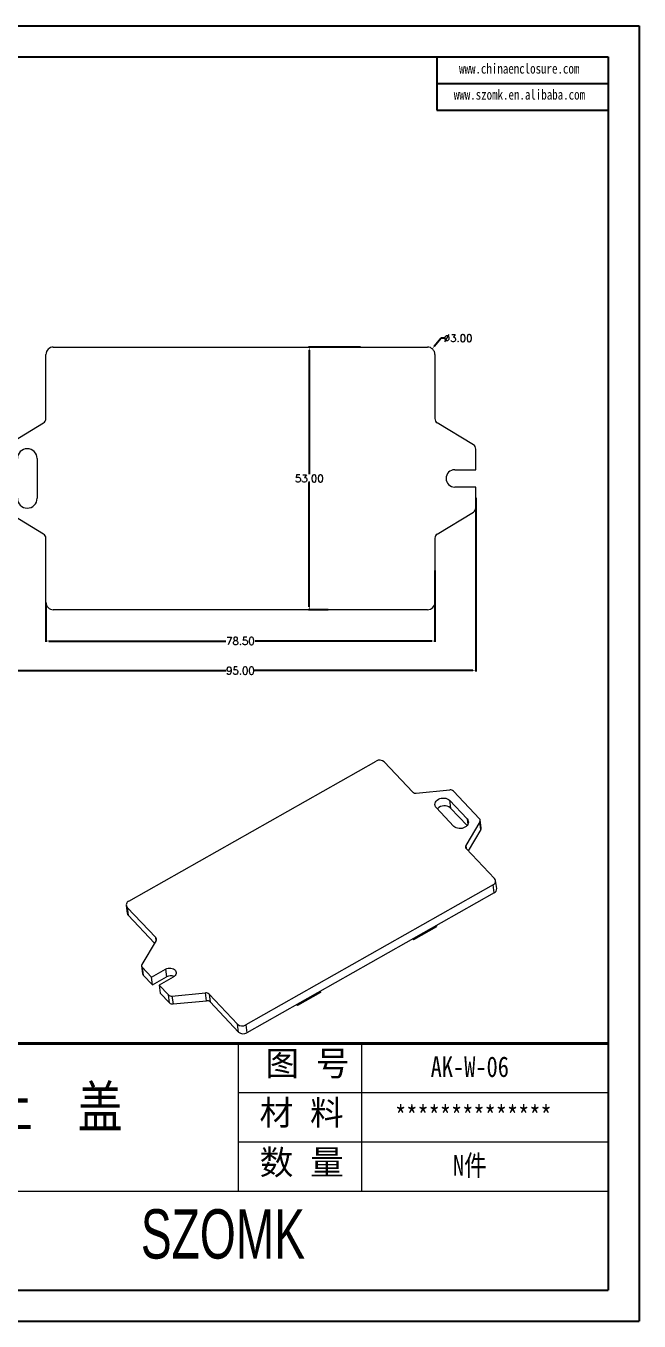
# Model space of a CAD drawing. Header units: inches. Extents: x 3379 to 4150, y 1114 to 1376.
# Drawn here: x 3624.8 to 3748.6, y 1114.4 to 1375.7 of the extents above; entities that cross this region are included whole.
import ezdxf

# ---------------------------------------------------------------- set-up
doc = ezdxf.new("R2010")
doc.units = ezdxf.units.IN
doc.header["$LTSCALE"] = 15
doc.layers.add('文字', color=81, linetype='Continuous')
doc.layers.add('粗实线', color=7, linetype='Continuous', lineweight=30)
doc.layers.add('细实线', color=3, linetype='Continuous', lineweight=9)
doc.styles.get("Standard").update_dxf_attribs({"font": 'txt', "bigfont": 'gbcbig.shx'})
doc.styles.add('宋体', font='', dxfattribs={"width": 0.8, "height": 3.5})
doc.styles.add('长仿宋', font='', dxfattribs={"width": 0.7, "height": 4})
doc.styles.get('宋体').set_extended_font_data('SimSun')
doc.styles.get('长仿宋').set_extended_font_data('SimSun')
doc.dimstyles.new('2', dxfattribs={"dimtxt": 1.5, "dimasz": 0.6, "dimexe": 0.18, "dimexo": 0.0625, "dimgap": 0.09, "dimtad": 0, "dimtih": 1, "dimtoh": 1, "dimzin": 0, "dimdsep": 46, "dimtxsty": 'Standard', "dimcen": 0, "dimadec": 0, "dimazin": 2, "dimtfac": 1, "dimtofl": 0, "dimtmove": 0, "dimatfit": 3, "dimfxl": 1, "dimtolj": 1, "dimtzin": 0, "dimarcsym": 0})

# ---------------------------------------------------------------- blocks, each defined once
blk = doc.blocks.new('*D186')
at = {"color": 0, "lineweight": -2}
for p, q in [((3620.62, 1284.31), (3620.62, 1245.42)), ((3715.62, 1280.47), (3715.62, 1245.42)), ((3621.22, 1245.6), (3665.28, 1245.6)), ((3715.02, 1245.6), (3670.96, 1245.6))]:
    blk.add_line(p, q, dxfattribs=at)
at = {"color": 0}
for points in [[(3621.22, 1245.7), (3621.22, 1245.5), (3620.62, 1245.6)], [(3715.02, 1245.7), (3715.02, 1245.5), (3715.62, 1245.6)]]:
    blk.add_solid(points, dxfattribs=at)
at = {"layer": 'Defpoints', "color": 0}
for p in [(3620.62, 1284.38), (3715.62, 1280.53), (3715.62, 1245.6)]:
    blk.add_point(p, dxfattribs=at)
at = {"color": 0, "insert": (3668.12, 1245.6), "char_height": 1.5, "attachment_point": 5}
blk.add_mtext('\\A1;95.00', dxfattribs=at)
blk = doc.blocks.new('*D187')
at = {"color": 0, "lineweight": -2}
for p, q in [((3692.35, 1310.88), (3681.84, 1310.88)), ((3682.02, 1310.28), (3682.02, 1285.22)), ((3682.02, 1258.48), (3682.02, 1283.54)), ((3685.83, 1257.88), (3681.84, 1257.88))]:
    blk.add_line(p, q, dxfattribs=at)
at = {"color": 0}
for points in [[(3681.92, 1310.28), (3682.12, 1310.28), (3682.02, 1310.88)], [(3681.92, 1258.48), (3682.12, 1258.48), (3682.02, 1257.88)]]:
    blk.add_solid(points, dxfattribs=at)
at = {"layer": 'Defpoints', "color": 0}
for p in [(3682.02, 1310.88), (3692.42, 1310.88), (3685.89, 1257.88)]:
    blk.add_point(p, dxfattribs=at)
at = {"color": 0, "insert": (3682.02, 1284.38), "char_height": 1.5, "attachment_point": 5}
blk.add_mtext('\\A1;53.00', dxfattribs=at)
blk = doc.blocks.new('*D188')
at = {"color": 0, "lineweight": -2}
for p, q in [((3708.61, 1312.67), (3707.21, 1310.99)), ((3709.21, 1312.67), (3708.61, 1312.67))]:
    blk.add_line(p, q, dxfattribs=at)
at = {"color": 0}
blk.add_solid([(3707.14, 1311.05), (3707.29, 1310.93), (3706.83, 1310.53)], dxfattribs=at)
at = {"layer": 'Defpoints', "color": 0}
for p in [(3706.83, 1310.53), (3704.91, 1308.22)]:
    blk.add_point(p, dxfattribs=at)
at = {"color": 0, "insert": (3712.05, 1312.67), "char_height": 1.5, "attachment_point": 5}
blk.add_mtext('\\A1;∅3.00', dxfattribs=at)
blk = doc.blocks.new('*D189')
at = {"color": 0, "lineweight": -2}
for p, q in [((3707.37, 1265.78), (3707.37, 1251.4)), ((3628.87, 1259.31), (3628.87, 1251.4)), ((3629.47, 1251.58), (3665.15, 1251.58)), ((3706.77, 1251.58), (3671.08, 1251.58))]:
    blk.add_line(p, q, dxfattribs=at)
at = {"color": 0}
for points in [[(3629.47, 1251.68), (3629.47, 1251.48), (3628.87, 1251.58)], [(3706.77, 1251.68), (3706.77, 1251.48), (3707.37, 1251.58)]]:
    blk.add_solid(points, dxfattribs=at)
at = {"layer": 'Defpoints', "color": 0}
for p in [(3707.37, 1265.84), (3628.87, 1259.38), (3707.37, 1251.58)]:
    blk.add_point(p, dxfattribs=at)
at = {"color": 0, "insert": (3668.12, 1251.58), "char_height": 1.5, "attachment_point": 5}
blk.add_mtext('\\A1;78.50', dxfattribs=at)

msp = doc.modelspace()

# ---------------------------------------------------------------- linework, layer by layer
for p, q in [((3379.052, 1375.665), (3748.567, 1375.665)), ((3748.567, 1375.665), (3748.567, 1114.391)), ((3388.613, 1369.444), (3742.347, 1369.444)), ((3707.787, 1369.444), (3707.787, 1358.644)), ((3742.347, 1369.444), (3742.347, 1120.612)), ((3707.787, 1364.044), (3742.347, 1364.044)), ((3707.787, 1358.644), (3742.347, 1358.644)), ((3388.613, 1120.612), (3742.347, 1120.612)), ((3379.052, 1114.391), (3748.567, 1114.391))]:
    msp.add_line(p, q)
at = {"color": 7, "linetype": 'Continuous', "lineweight": 15}
for p, q in [((3628.868, 1296.44), (3628.868, 1309.377)), ((3630.368, 1310.877), (3705.868, 1310.877)), ((3707.368, 1309.377), (3707.368, 1296.44)), ((3621.1, 1291.168), (3628.386, 1295.585)), ((3715.136, 1291.168), (3707.85, 1295.585)), ((3627.118, 1288.377), (3627.118, 1280.377)), ((3715.618, 1286.127), (3715.618, 1290.313)), ((3711.368, 1286.127), (3715.618, 1286.127)), ((3715.618, 1282.627), (3711.368, 1282.627)), ((3715.618, 1278.44), (3715.618, 1282.627)), ((3628.386, 1273.168), (3621.1, 1277.585)), ((3707.85, 1273.168), (3715.136, 1277.585)), ((3628.868, 1259.377), (3628.868, 1272.313)), ((3707.368, 1272.313), (3707.368, 1259.377)), ((3705.868, 1257.877), (3630.368, 1257.877)), ((3645.599, 1199.11), (3695.48, 1227.352)), ((3697.14, 1227.207), (3702.904, 1221.11)), ((3703.603, 1220.887), (3710.385, 1221.532)), ((3711.084, 1221.309), (3716.375, 1215.713)), ((3711.217, 1214.194), (3707.653, 1217.964)), ((3710.295, 1219.461), (3713.86, 1215.691)), ((3710.295, 1219.461), (3710.507, 1217.879)), ((3710.507, 1217.879), (3713.853, 1214.34)), ((3716.437, 1215.13), (3713.591, 1210.323)), ((3716.649, 1213.548), (3716.437, 1215.13)), ((3716.718, 1213.863), (3716.507, 1215.445)), ((3716.649, 1213.548), (3714.109, 1209.258)), ((3713.654, 1209.74), (3719.418, 1203.643)), ((3719.095, 1202.375), (3669.213, 1174.132)), ((3719.307, 1200.793), (3719.095, 1202.375)), ((3719.828, 1201.659), (3719.616, 1203.241)), ((3719.307, 1200.793), (3669.425, 1172.55)), ((3645.078, 1198.244), (3645.289, 1196.662)), ((3651.04, 1191.745), (3645.276, 1197.842)), ((3645.276, 1197.842), (3645.487, 1196.26)), ((3650.797, 1190.644), (3645.487, 1196.26)), ((3707.726, 1193.982), (3707.694, 1194.218)), ((3702.944, 1191.529), (3703.101, 1191.363)), ((3703.069, 1191.6), (3703.101, 1191.363)), ((3703.101, 1191.363), (3707.726, 1193.982)), ((3651.103, 1191.161), (3648.256, 1186.354)), ((3648.187, 1186.039), (3648.398, 1184.458)), ((3648.319, 1185.771), (3650.185, 1183.798)), ((3648.319, 1185.771), (3648.531, 1184.19)), ((3648.531, 1184.19), (3650.396, 1182.216)), ((3650.185, 1183.798), (3652.993, 1185.388)), ((3650.396, 1182.216), (3650.185, 1183.798)), ((3650.396, 1182.216), (3653.204, 1183.806)), ((3654.552, 1183.739), (3651.744, 1182.149)), ((3652.993, 1185.388), (3653.204, 1183.806)), ((3651.744, 1182.149), (3653.61, 1180.176)), ((3651.744, 1182.149), (3651.956, 1180.567)), ((3651.956, 1180.567), (3653.821, 1178.594)), ((3653.821, 1178.594), (3653.61, 1180.176)), ((3654.309, 1179.953), (3661.091, 1180.597)), ((3654.309, 1179.953), (3654.52, 1178.371)), ((3654.52, 1178.371), (3661.302, 1179.016)), ((3661.302, 1179.016), (3661.091, 1180.597)), ((3667.554, 1174.278), (3661.79, 1180.374)), ((3661.79, 1180.374), (3662.001, 1178.793)), ((3667.766, 1172.696), (3662.001, 1178.793)), ((3684.271, 1180.702), (3679.647, 1178.083)), ((3684.24, 1180.938), (3684.271, 1180.702)), ((3679.49, 1178.249), (3679.647, 1178.083)), ((3679.647, 1178.083), (3679.615, 1178.32)), ((3667.766, 1172.696), (3667.554, 1174.278)), ((3669.213, 1174.132), (3669.425, 1172.55))]:
    msp.add_line(p, q, dxfattribs=at)
at = {"color": 8, "linetype": 'Continuous', "lineweight": 15}
for p, q in [((3713.86, 1215.691), (3714.01, 1214.568)), ((3713.591, 1210.323), (3713.671, 1209.721)), ((3651.115, 1191.183), (3651.04, 1191.745))]:
    msp.add_line(p, q, dxfattribs=at)
at = {"color": 7, "linetype": 'Continuous', "lineweight": 15, "flags": 128}
for points in [[(3707.653, 1217.964), (3707.504, 1218.163), (3707.412, 1218.382), (3707.38, 1218.614), (3707.41, 1218.85), (3707.499, 1219.081), (3707.645, 1219.297), (3707.842, 1219.491), (3708.083, 1219.655), (3708.358, 1219.783), (3708.656, 1219.87), (3708.967, 1219.912), (3709.278, 1219.908), (3709.578, 1219.858), (3709.854, 1219.765), (3710.096, 1219.63), (3710.295, 1219.461)], [(3713.86, 1215.691), (3714.008, 1215.492), (3714.1, 1215.273), (3714.132, 1215.041), (3714.103, 1214.805), (3714.014, 1214.574), (3713.868, 1214.358), (3713.67, 1214.164), (3713.43, 1214), (3713.155, 1213.872), (3712.856, 1213.785), (3712.545, 1213.743), (3712.234, 1213.747), (3711.935, 1213.797), (3711.659, 1213.89), (3711.416, 1214.025), (3711.217, 1214.194)], [(3652.993, 1185.388), (3653.25, 1185.506), (3653.53, 1185.583), (3653.821, 1185.615), (3654.11, 1185.602), (3654.384, 1185.543), (3654.631, 1185.441), (3654.841, 1185.301), (3655.004, 1185.128), (3655.113, 1184.931), (3655.163, 1184.718), (3655.153, 1184.498), (3655.083, 1184.281), (3654.955, 1184.076), (3654.775, 1183.893), (3654.552, 1183.739)]]:
    msp.add_lwpolyline(points, dxfattribs=at)
at = {"color": 7, "linetype": 'Continuous', "lineweight": 15}
for centre, radius, start, end in [((3630.368, 1309.377), 1.5, 90, 180), ((3705.868, 1309.377), 1.5, 0, 90), ((3627.868, 1296.44), 1, 301.2184, 0), ((3708.368, 1296.44), 1, 180, 238.7816), ((3714.618, 1290.313), 1, 0, 58.7816), ((3625.118, 1288.377), 2, 0, 180), ((3711.368, 1284.377), 1.75, 90, 270), ((3625.118, 1280.377), 2, 180, 0), ((3714.618, 1278.44), 1, 301.2184, 0), ((3627.868, 1272.313), 1, 0, 58.7816), ((3708.368, 1272.313), 1, 121.2184, 180), ((3630.368, 1259.377), 1.5, 180, 270), ((3705.868, 1259.377), 1.5, 270, 0), ((3696.21, 1226.139), 1.416, 48.9407, 121.01658), ((3703.488, 1221.734), 0.855, 226.90544, 277.74372), ((3710.5, 1220.684), 0.855, 46.90544, 97.74372), ((3709.264, 1216.461), 1.886, 48.76814, 137.57805), ((3716.038, 1215.382), 0.472, 327.75376, 44.53644), ((3716.234, 1213.805), 0.488, 328.24264, 6.89804), ((3713.99, 1210.071), 0.472, 147.75376, 224.53644), ((3718.806, 1203.124), 0.803, 291.14572, 40.29966), ((3718.934, 1201.607), 0.895, 294.59201, 3.33413), ((3645.888, 1198.361), 0.803, 111.14572, 220.29966), ((3646.001, 1196.764), 0.72, 188.11224, 224.41048), ((3650.703, 1191.413), 0.472, 327.75376, 44.53644), ((3648.656, 1186.103), 0.472, 147.75376, 224.53644), ((3648.876, 1184.527), 0.483, 188.22974, 224.29298), ((3654.076, 1182.27), 1.767, 66.69278, 119.57579), ((3654.194, 1180.8), 0.855, 226.90544, 277.74372), ((3654.405, 1179.218), 0.855, 226.90544, 277.74372), ((3661.206, 1179.75), 0.855, 46.90544, 97.74372), ((3661.417, 1178.168), 0.855, 46.90544, 97.74372), ((3668.484, 1175.345), 1.416, 228.9407, 301.01658), ((3668.695, 1173.763), 1.416, 228.9407, 301.01658)]:
    msp.add_arc(centre, radius, start, end, dxfattribs=at)
at = {"layer": '粗实线', "color": 7, "lineweight": 40}
msp.add_line((3742.347, 1170.379), (3593.047, 1170.379), dxfattribs=at)
at = {"layer": '细实线', "color": 7}
for p, q in [((3667.697, 1170.379), (3667.697, 1140.519)), ((3692.58, 1170.379), (3692.58, 1140.728)), ((3742.347, 1160.425), (3667.697, 1160.425)), ((3742.347, 1150.472), (3667.697, 1150.472)), ((3742.347, 1140.519), (3518.398, 1140.519))]:
    msp.add_line(p, q, dxfattribs=at)

# ---------------------------------------------------------------- texts
at = {"layer": '文字', "color": 0, "attachment_point": 1, "style": '宋体'}
for s, insert, char_height, width in [('www.chinaenclosure.com', (3712.239, 1368.076), 2.02752, 35.62158), ('www.szomk.en.alibaba.com', (3711.179, 1362.826), 2.02752, 35.62158), ('{\\H1.111x;AK-W-06}', (3706.506, 1167.779), 3.73248, 43.15166), ('上  盖', (3617.209, 1161.786), 8.2944, 106.04092), ('{\\H1.111x;**************}', (3699.327, 1157.825), 3.73248, 43.15166), ('{\\H1.111x;N件}', (3711.021, 1147.872), 3.73248, 43.15166)]:
    msp.add_mtext(s, dxfattribs=dict(at, insert=insert, char_height=char_height, width=width))
at = {"layer": '粗实线', "insert": (3648.033, 1136.955), "char_height": 9.95328, "width": 111.61619, "attachment_point": 1, "style": '长仿宋'}
msp.add_mtext('{\\fSTXinwei|b0|i0|c134|p2;SZOMK}', dxfattribs=at)
at = {"layer": '细实线', "color": 7, "char_height": 4.97664, "attachment_point": 1}
for s, insert, width in [('{\\fSimSun|b0|i0|c134|p54;图 号}', (3673.169, 1168.868), 24.8832), ('{\\fSimSun|b0|i0|c134|p54;材 料   }', (3671.99, 1158.914), 24.8832), ('{\\fSimSun|b0|i0|c134|p54;数 量}', (3672.014, 1148.912), 22.48509)]:
    msp.add_mtext(s, dxfattribs=dict(at, insert=insert, width=width))

# ---------------------------------------------------------------- dimensions: what is measured, and where the dimension line sits
dim = msp.add_diameter_dim_2p(p1=(3704.908, 1308.224), p2=(3706.828, 1310.529), dimstyle='2')
dim.commit()
dim.dimension.update_dxf_attribs({"geometry": '*D188', "text_midpoint": (3712.048, 1312.666), "dimtype": 163})
dim = msp.add_linear_dim(base=(3682.02, 1310.877), p1=(3685.889, 1257.877), p2=(3692.417, 1310.877), angle=90, dimstyle='2')
dim.commit()
dim.dimension.update_dxf_attribs({"geometry": '*D187', "text_midpoint": (3682.02, 1284.377)})
for base, p1, p2, picture, middle in [((3715.618, 1245.602), (3620.618, 1284.377), (3715.618, 1280.533), '*D186', (3668.118, 1245.602)), ((3707.368, 1251.576), (3628.868, 1259.377), (3707.368, 1265.845), '*D189', (3668.118, 1251.576))]:
    dim = msp.add_linear_dim(base=base, p1=p1, p2=p2, dimstyle='2')
    dim.commit()
    dim.dimension.update_dxf_attribs({"geometry": picture, "text_midpoint": middle})

doc.saveas('drawing.dxf')
